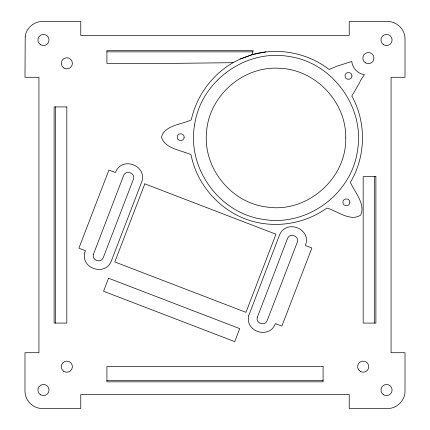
<?xml version="1.0" encoding="UTF-8"?>
<svg xmlns="http://www.w3.org/2000/svg" width="430" height="430" viewBox="0 0 430 430"><rect width="100%" height="100%" fill="white"/><g stroke="black" fill="none" stroke-linecap="round" stroke-linejoin="round"><path stroke-width="0.64" d="M233.038 62.683C211.931 74.868 196.515 96.019 191.285 119.814C182.476 124.42 164.222 125.135 161.486 137.229C164.921 148.828 181.659 150.29 191.011 154.682C197.037 185.438 220.654 211.614 250.631 220.751C276.291 228.529 305.117 223.729 326.87 208.055C336.496 210.533 350.536 222.213 360.662 215.054C365.876 204.137 354.411 191.855 350.402 182.331C365.957 156.332 366.516 122.485 351.831 95.987L359.453 82.963L360.625 80.281L364.35 74.664A14.991 14.991 0 0 1 351.756 61.447L336.566 66.311L329.165 69.493C307.756 52.965 278.79 47.273 252.716 54.465L240.08 59.077L233.038 62.683L176.649 63.339L106.919 63.339L106.919 50.622L253.195 50.622L252.157 54.626L265.917 51.863M240.08 59.077L252.716 54.465M106.919 51.853L252.872 51.853M106.919 380.609L323.081 380.609M374.664 176.649L374.664 323.081M55.336 106.919L55.336 323.081M184.148 137.165C184.325 141.642 176.993 141.642 177.187 137.165C176.993 132.687 184.325 132.693 184.148 137.165M351.95 75.922C352.127 80.356 344.812 80.458 344.994 75.922C344.806 71.466 352.116 71.412 351.95 75.922M349.859 202.272C350.036 206.749 342.705 206.749 342.898 202.272C342.705 197.795 350.036 197.8 349.859 202.272M25.203 36.206L24.988 77.282L38.931 77.282L38.931 352.718L24.988 352.718L24.988 391.069C24.811 400.389 33.099 408.677 42.419 408.5L80.77 408.5L80.77 394.552L349.23 394.552L349.23 408.5L387.581 408.5C396.901 408.677 405.189 400.389 405.012 391.069L405.012 352.718L391.069 352.718L391.069 77.282L405.012 77.282L405.012 38.931C405.189 29.611 396.901 21.323 387.581 21.5L349.23 21.5L349.23 35.448L80.77 35.448L80.77 21.5L42.419 21.5C34.083 21.392 26.402 27.955 25.203 36.206M194.575 125.017C186.856 168.42 219.445 213.28 263.117 219.354C306.52 227.072 351.38 194.478 357.454 150.812C365.172 107.403 332.578 62.543 288.912 56.475C245.503 48.757 200.643 81.345 194.575 125.017M345.741 137.912C346.682 178.482 307.278 213.162 267.159 207.077C231.173 203.057 202.89 168.023 206.534 131.999C209.028 95.879 242.826 66.134 278.973 68.246C315.168 69.203 346.322 101.711 345.741 137.912M84.774 252.878C81.028 269.164 105.855 276.409 111.456 260.671L141.465 182.556C148.259 165.722 121.647 155.504 115.423 172.559L108.914 170.054L78.91 248.169L85.419 250.668L84.774 252.878M93.315 254.625C91.773 260.634 101.389 263.44 103.324 257.543L133.327 179.434C136.02 173.252 125.7 169.286 123.56 175.682L93.315 254.625M248.68 315.835C244.933 332.121 269.76 339.372 275.361 323.629L281.87 326.128L311.874 248.019L305.364 245.514C312.159 228.679 285.552 218.462 279.328 235.516L248.68 315.835M257.221 317.582C255.678 323.591 265.288 326.397 267.224 320.5L297.227 242.391C299.92 236.21 289.605 232.248 287.466 238.639L257.221 317.582M108.559 278.231L103.56 291.25L234.721 341.63L239.72 328.611L108.559 278.231M144.813 183.846L114.81 261.956L245.971 312.336L275.974 234.226L144.813 183.846M66.822 106.919L54.11 106.919L54.11 323.081L66.822 323.081L66.822 106.919M375.89 176.649L363.178 176.649L363.178 323.081L375.89 323.081L375.89 176.649M323.081 366.661L106.919 366.661L106.919 381.84L323.081 381.84L323.081 366.661M40.678 44.811A5.579 5.579 0 0 0 49.041 39.979A5.579 5.579 0 0 0 40.678 35.147A5.579 5.579 0 0 0 40.678 44.811M40.678 394.853A5.579 5.579 0 0 0 49.041 390.021A5.579 5.579 0 0 0 40.678 385.189A5.579 5.579 0 0 0 40.678 394.853M383.748 394.853A5.579 5.579 0 0 0 392.112 390.021A5.579 5.579 0 0 0 383.748 385.189A5.579 5.579 0 0 0 383.748 394.853M383.748 44.811A5.579 5.579 0 0 0 392.112 39.979A5.579 5.579 0 0 0 383.748 35.147A5.579 5.579 0 0 0 383.748 44.811M360.388 371.493A5.579 5.579 0 0 0 368.752 366.661A5.579 5.579 0 0 0 360.388 361.829A5.579 5.579 0 0 0 360.388 371.493M63.543 371.176A5.579 5.579 0 0 0 72.374 367.247A5.579 5.579 0 0 0 64.559 361.565A5.579 5.579 0 0 0 63.543 371.176M64.038 68.171A5.579 5.579 0 0 0 72.401 63.339A5.579 5.579 0 0 0 64.038 58.507A5.579 5.579 0 0 0 64.038 68.171M365.457 62.844A5.579 5.579 0 0 0 373.982 58.292A5.579 5.579 0 0 0 365.779 53.186A5.579 5.579 0 0 0 365.457 62.844"/></g></svg>
